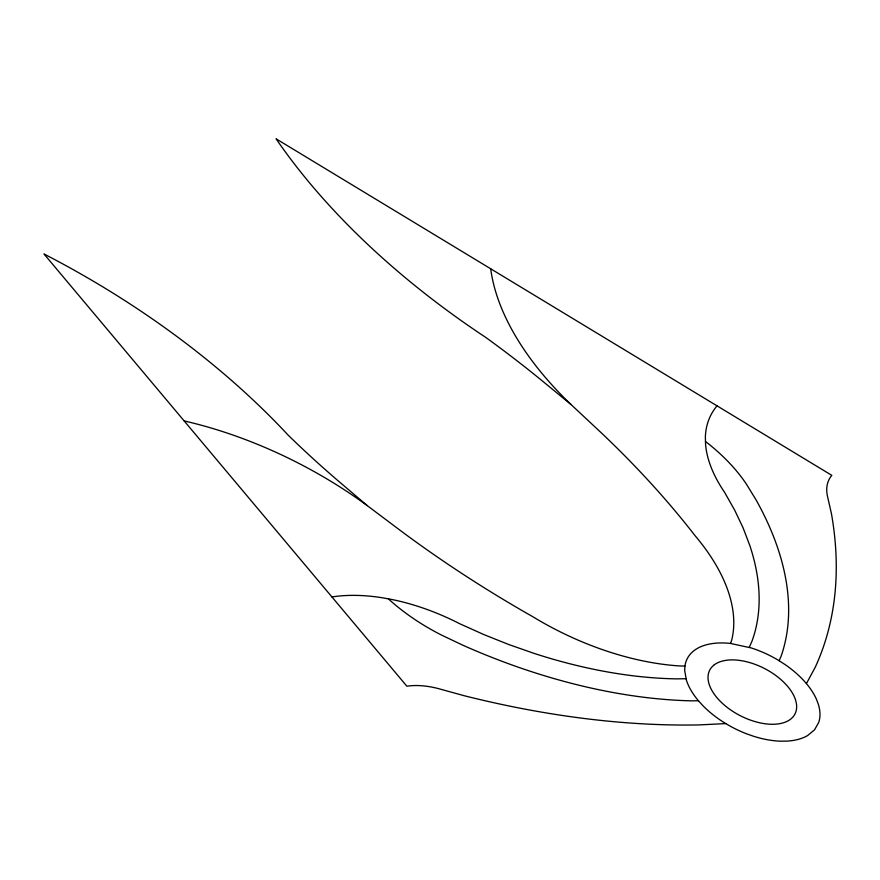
<?xml version="1.0" encoding="UTF-8"?>
<svg xmlns="http://www.w3.org/2000/svg" width="880" height="880" viewBox="0 0 880 880"><rect width="100%" height="100%" fill="white"/><g stroke="black" fill="none" stroke-linecap="round" stroke-linejoin="round"><path stroke-width="1.32" d="M730.576 643.456L731.797 639.727A204.754 113.311 27.2 0 0 695.211 535.865A729.982 403.964 27.2 0 0 601.282 432.817L570.999 404.514L545.853 383.845A729.982 403.964 27.2 0 0 485.65 337.337A551.485 305.184 27.2 0 1 276.078 138.809L831.809 475.354A68.508 37.917 27.2 0 0 827.53 496.474L831.424 513.568A717.552 397.089 27.2 0 1 815.309 667.106L806.421 683.617A73.161 40.491 27.2 0 1 816.332 698.995L818.268 704.044A73.161 40.491 27.2 0 1 818.73 722.392L814.572 729.773L807.697 735.504A73.161 40.491 27.2 0 1 787.094 741.114L780.846 741.191A73.161 40.491 27.2 0 1 753.423 736.219L746.35 733.722A73.161 40.491 27.2 0 1 725.813 723.613L725.758 723.58A73.062 40.436 27.2 0 1 702.79 705.562L698.247 700.546A73.161 40.491 27.2 0 1 686.389 680.119L684.684 670.472L684.948 665.973A73.161 40.491 27.2 0 1 730.389 643.423L751.245 647.944A73.161 40.491 27.2 0 1 778.844 660.55L785.213 664.653A73.062 40.436 27.2 0 1 806.377 683.573M779.119 660.726L781.077 656.293A409.508 226.622 27.2 0 0 756.085 499.906L746.383 484.11A142.681 78.958 27.2 0 0 707.971 443.41L705.496 441.562M749.232 647.372L751.839 641.564A358.776 198.539 27.2 0 0 749.859 545.644L743.16 528.022L734.701 510.191L724.537 492.239A158.026 87.45 27.2 0 1 705.584 444.598L705.364 437.272A158.026 87.45 27.2 0 1 717.035 405.845M725.758 723.58L698.775 724.933A717.552 397.089 27.2 0 1 464.31 695.75L439.67 688.952A68.508 37.917 27.2 0 0 406.89 686.224L44 253.979A551.485 305.184 27.2 0 1 288.288 435.281A729.982 403.964 27.2 0 0 342.672 484.682L367.257 505.626L401.984 531.718A729.982 403.964 27.2 0 0 532.576 616.572A204.754 113.311 27.2 0 0 679.041 665.907L684.937 666.094M686.048 678.722L676.676 678.865A358.776 198.539 27.2 0 1 533.28 653.125L508.563 644.446L483.967 634.623L459.646 623.7A158.026 87.45 27.2 0 0 393.008 599.72L382.074 597.718A158.026 87.45 27.2 0 0 331.947 596.948M698.445 700.755L691.306 700.843A409.508 226.622 27.2 0 1 463.078 645.315L441.848 635.239A142.681 78.958 27.2 0 1 390.61 600.897L388.476 598.884M570.999 404.514A290.07 160.523 27.2 0 1 490.699 268.785M184.151 420.915A290.07 160.523 27.2 0 1 367.257 505.626M713.592 665.357L711.557 667.381A47.938 26.532 27.2 0 0 753.049 720.995L757.68 722.326A47.938 26.532 27.2 0 0 796.334 703.142L795.531 699.919A47.938 26.532 27.2 0 0 725.703 660.363L722.15 661.122A47.938 26.532 27.2 0 0 713.592 665.357"/></g></svg>
